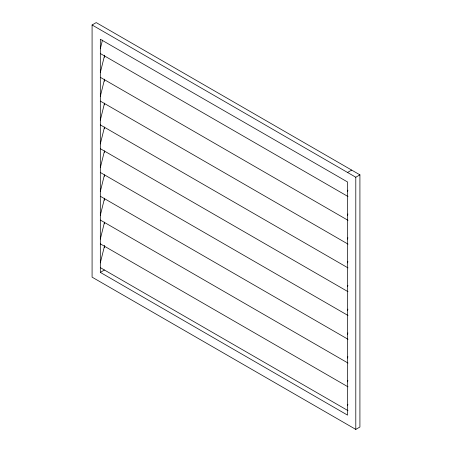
<?xml version="1.0" encoding="UTF-8"?>
<svg xmlns="http://www.w3.org/2000/svg" width="452" height="452" viewBox="0 0 452 452"><rect width="100%" height="100%" fill="white"/><g stroke="black" fill="none" stroke-linecap="round" stroke-linejoin="round"><path stroke-width="0.68" d="M100.327 48.771L102.468 40.109M100.327 72.557L104.446 55.907M100.327 96.349L104.446 79.693M100.327 120.136L104.446 103.485M100.327 143.928L104.446 127.272M100.327 167.715L104.446 151.064M100.327 191.507L104.446 174.856L104.446 176.337M100.327 215.293L104.446 198.643M100.327 239.085L104.446 222.435M100.327 262.878L104.446 246.221M347.554 191.507L347.882 190.173M347.554 215.293L347.882 213.96M347.554 239.085L347.882 237.752M347.554 262.872L347.882 261.538M347.554 286.664L347.882 285.331M347.554 310.451L347.882 309.117M347.554 334.243L347.882 332.909M347.554 358.029L347.882 356.701M347.554 381.821L347.882 380.488M347.554 405.608L347.882 404.28M92.084 24.979L96.208 22.6L359.916 174.851L359.916 427.021L355.792 429.4L92.084 277.149L92.084 24.979L355.792 177.229L359.916 174.851M100.327 272.392L347.554 415.128L347.554 181.987L100.327 39.251L100.327 272.392L104.446 270.013M347.554 172.472L351.673 170.093M100.327 53.528L348.012 196.524M100.327 77.315L348.012 220.316M100.327 101.107L348.012 244.108M100.327 124.893L348.012 267.895M100.327 148.685L348.012 291.687M100.327 172.472L348.012 315.473M100.327 196.264L348.012 339.266M100.327 220.056L348.012 363.052M100.327 243.843L348.012 386.844M100.327 267.635L348.012 410.631M355.792 177.229L355.792 429.4M104.446 55.189L104.446 57.302M104.446 79.134L104.446 81.247M104.446 103.084L104.446 104.841M104.446 127.029L104.446 128.634M104.446 150.979L104.446 152.426M104.446 198.168L104.446 200.281M104.446 222.118L104.446 223.791M104.446 245.363L104.446 247.583"/></g></svg>
